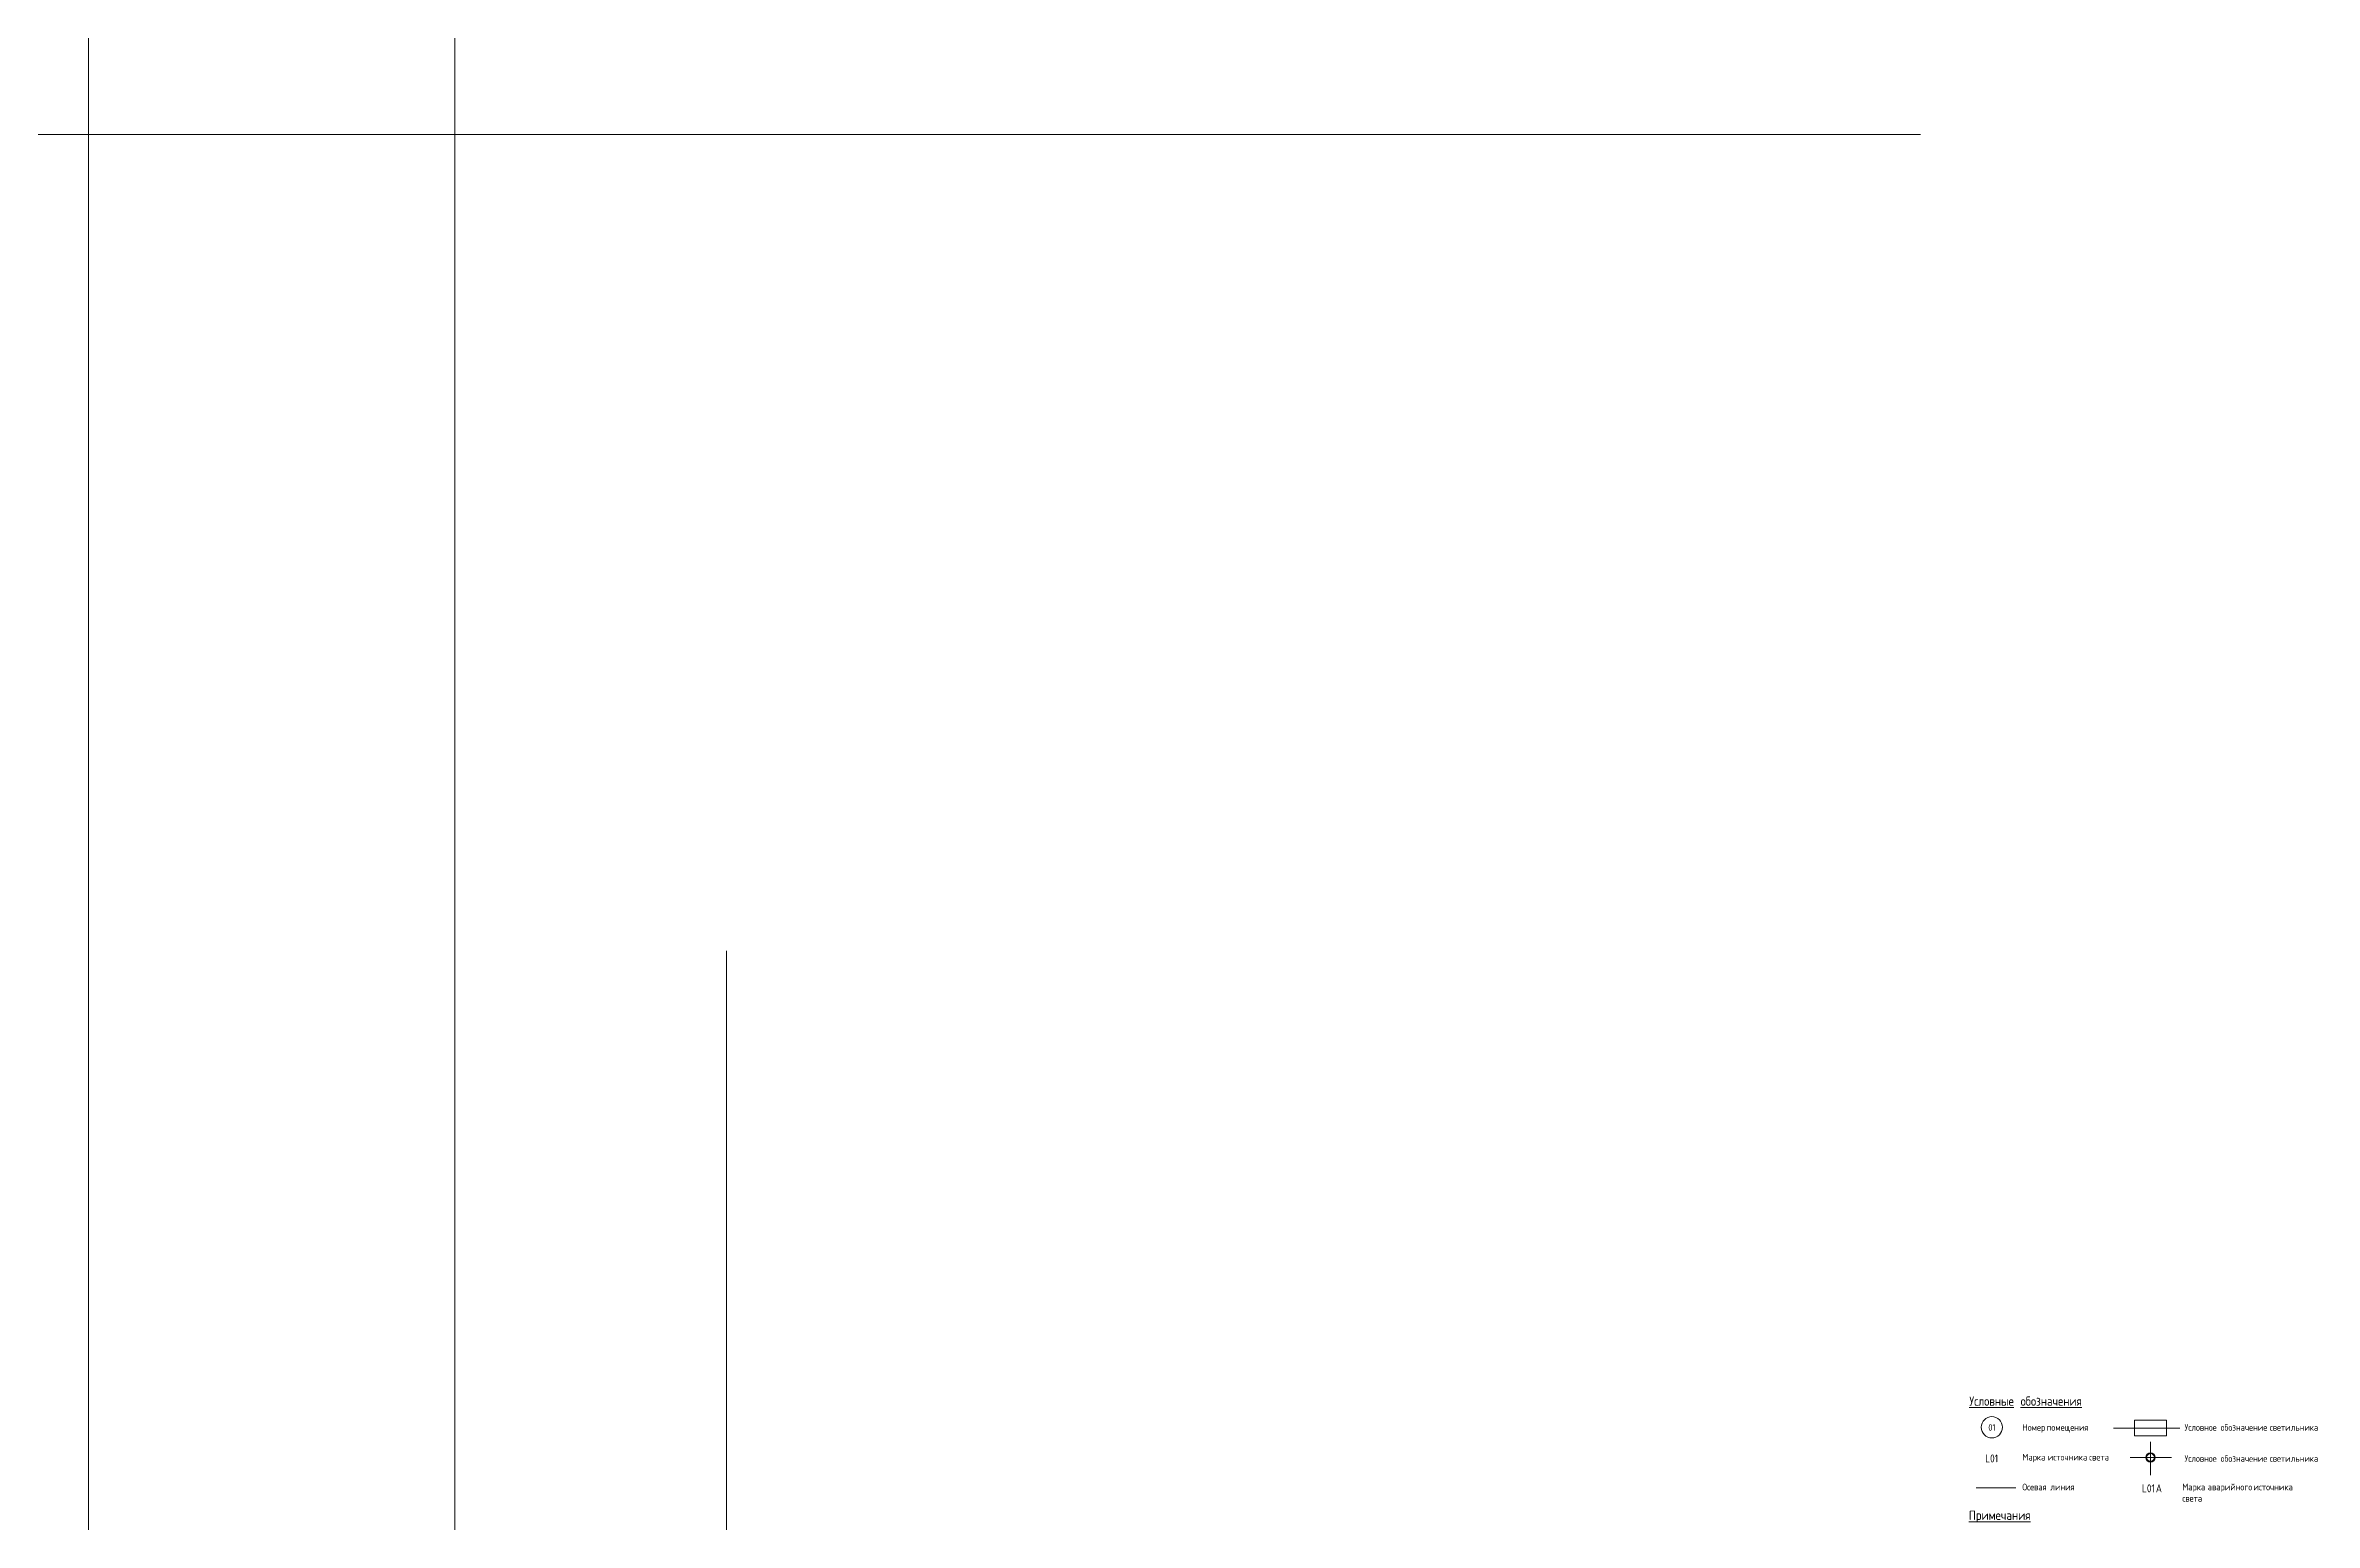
# Model space of a CAD drawing. Header units: millimetres. Extents: x -5524 to 188159, y -8553 to 29000.
# Drawn here: x 38053 to 38909, y 3077 to 3634 of the extents above; entities that cross this region are included whole.
import ezdxf

# ---------------------------------------------------------------- set-up
doc = ezdxf.new("R2010")
doc.units = ezdxf.units.MM
doc.linetypes.add('ADSK_Штрих_ш2 п1', pattern=[300, 200, -100])
doc.linetypes.add('Осевая', pattern=[3175, 635, -476.25, 1587.5, -476.25])
for name, color, linetype, lineweight in [('A-DETL', 7, 'Continuous', 9), ('A-DETL-1', 7, 'ADSK_Штрих_ш2 п1', 9), ('A-DETL-GENF', 7, 'Continuous', 9), ('A-GENM', 7, 'Continuous', 9), ('G-ANNO-TEXT', 7, 'Continuous', 9), ('Оси', 7, 'Continuous', 9), ('Оси-2', 7, 'Осевая', 9)]:
    doc.layers.add(name, color=color, linetype=linetype, lineweight=lineweight)
doc.layers.add('G-ANNO-TEXT-1', color=1, linetype='Continuous', lineweight=9, true_color=0xff0000)
doc.styles.add('GOST Common_2', font='GOST_Common.ttf', dxfattribs={"width": 0.9, "height": 3.5})
doc.styles.add('GOST Common_3', font='GOST_Common.ttf', dxfattribs={"width": 0.9, "height": 3})
doc.styles.add('GOST Common_4', font='GOST_Common.ttf', dxfattribs={"width": 0.9, "height": 2.5})

# ---------------------------------------------------------------- blocks, each defined once
blk = doc.blocks.new('Gfhfgtnyfz rhsirf 2 - Gfhfgtnyfz rhsirf 3-19033485-План расстановки осветительного оборудования 3 этажа в осях 1-12')
at = {"layer": 'A-GENM'}
blk.add_line((38089.58, 11528.89), (38089.58, 199.81), dxfattribs=at)
blk = doc.blocks.new('DET_L_Линия разрыва - М100-30654710-План расстановки осветительного оборудования 3 этажа в осях 1-12')
at = {"layer": 'A-DETL-GENF'}
blk.add_line((11739.86, 0), (0, 0), dxfattribs=at)

msp = doc.modelspace()

# ---------------------------------------------------------------- linework, layer by layer
at = {"layer": 'A-DETL'}
for p, q in [((38840.74, 3109.69), (38840.74, 3115.69)), ((38840.74, 3115.69), (38852.74, 3115.69)), ((38852.74, 3115.69), (38852.74, 3109.69)), ((38840.74, 3109.69), (38852.74, 3109.69)), ((38846.74, 3101.59), (38844.74, 3101.59)), ((38846.74, 3101.59), (38846.74, 3103.59)), ((38846.74, 3101.59), (38846.74, 3099.59)), ((38846.74, 3101.59), (38848.74, 3101.59))]:
    msp.add_line(p, q, dxfattribs=at)
for centre, radius in [((38786.94, 3112.97), 4), ((38846.74, 3101.59), 1.74), ((38846.74, 3101.59), 1.45)]:
    msp.add_circle(centre, radius, dxfattribs=at)
at = {"layer": 'A-DETL-1'}
for p, q in [((38857.81, 3112.69), (38832.81, 3112.69)), ((38846.74, 3094.98), (38846.74, 3107.43)), ((38854.66, 3101.59), (38839.03, 3101.59)), ((38781.03, 3090.15), (38796.03, 3090.15))]:
    msp.add_line(p, q, dxfattribs=at)
at = {"layer": 'Оси'}
msp.add_line((36260, 3600), (38760, 3600), dxfattribs=at)
at = {"layer": 'Оси-2'}
msp.add_line((38310, 593.74), (38310, 21277.72), dxfattribs=at)

# ---------------------------------------------------------------- block references
at = {"layer": 'A-DETL-GENF', "rotation": 90.00000000000031}
msp.add_blockref('DET_L_Линия разрыва - М100-30654710-План расстановки осветительного оборудования 3 этажа в осях 1-12', (38207.65, -280), dxfattribs=at)
at = {"layer": 'A-GENM'}
msp.add_blockref('Gfhfgtnyfz rhsirf 2 - Gfhfgtnyfz rhsirf 3-19033485-План расстановки осветительного оборудования 3 этажа в осях 1-12', (-20, 0), dxfattribs=at)

# ---------------------------------------------------------------- texts
at = {"layer": 'G-ANNO-TEXT', "attachment_point": 1}
for s, insert, char_height, width, style in [('\\LУсловные', (38778.45, 3124.57), 3.5, 22.1506, 'GOST Common_2'), ('\\L\\fGOST Common|b0|i0|c204|p34|;\\W.9;\\L ', (38796.72, 3124.57), 3.5, 1.2987, 'GOST Common_2'), ('\\Lобозначения', (38797.79, 3124.57), 3.5, 30.1595, 'GOST Common_2'), ('01', (38785.62, 3114.15), 2.5, 3.319, 'GOST Common_4'), ('Номер', (38798.44, 3114.15), 2.5, 10.1734, 'GOST Common_4'), ('\\fGOST Common|b0|i0|c204|p34|;\\W.9; ', (38806.83, 3114.15), 2.5, 0.938, 'GOST Common_4'), ('помещения', (38807.61, 3114.15), 2.5, 18.543, 'GOST Common_4'), ('Условное', (38859.58, 3114.15), 2.5, 15.5127, 'GOST Common_4'), ('\\fGOST Common|b0|i0|c204|p34|;\\W.9; ', (38872.38, 3114.15), 2.5, 0.938, 'GOST Common_4'), ('обозначение', (38873.15, 3114.15), 2.5, 21.5013, 'GOST Common_4'), ('\\fGOST Common|b0|i0|c204|p34|;\\W.9; ', (38890.89, 3114.15), 2.5, 0.938, 'GOST Common_4'), ('светильника', (38891.66, 3114.15), 2.5, 21.862, 'GOST Common_4'), ('Марка', (38798.44, 3102.95), 2.5, 10.6785, 'GOST Common_4'), ('\\fGOST Common|b0|i0|c204|p34|;\\W.9; ', (38807.25, 3102.95), 2.5, 0.938, 'GOST Common_4'), ('источника', (38808.03, 3102.95), 2.5, 17.9658, 'GOST Common_4'), ('\\fGOST Common|b0|i0|c204|p34|;\\W.9; ', (38822.85, 3102.95), 2.5, 0.938, 'GOST Common_4'), ('света', (38823.62, 3102.95), 2.5, 10.1734, 'GOST Common_4'), ('Условное', (38859.58, 3102.45), 2.5, 15.5127, 'GOST Common_4'), ('\\fGOST Common|b0|i0|c204|p34|;\\W.9; ', (38872.38, 3102.45), 2.5, 0.938, 'GOST Common_4'), ('обозначение', (38873.15, 3102.45), 2.5, 21.5013, 'GOST Common_4'), ('\\fGOST Common|b0|i0|c204|p34|;\\W.9; ', (38890.89, 3102.45), 2.5, 0.938, 'GOST Common_4'), ('светильника', (38891.66, 3102.45), 2.5, 21.862, 'GOST Common_4'), ('Осевая', (38798.44, 3091.7), 2.5, 11.8329, 'GOST Common_4'), ('\\fGOST Common|b0|i0|c204|p34|;\\W.9; ', (38808.2, 3091.7), 2.5, 0.938, 'GOST Common_4'), ('линия', (38808.98, 3091.7), 2.5, 9.7405, 'GOST Common_4'), ('Марка', (38858.72, 3091.7), 2.5, 10.6785, 'GOST Common_4'), ('\\fGOST Common|b0|i0|c204|p34|;\\W.9; ', (38867.54, 3091.7), 2.5, 0.938, 'GOST Common_4'), ('аварийного', (38868.31, 3091.7), 2.5, 19.9139, 'GOST Common_4'), ('\\fGOST Common|b0|i0|c204|p34|;\\W.9; ', (38884.74, 3091.7), 2.5, 0.938, 'GOST Common_4'), ('источника', (38885.51, 3091.7), 2.5, 17.9658, 'GOST Common_4'), ('\\fGOST Common|b0|i0|c204|p34|;\\W.9; ', (38900.34, 3091.7), 2.5, 0.938, 'GOST Common_4'), ('\\LПримечания', (38778.27, 3081.57), 3.5, 28.4278, 'GOST Common_2'), ('света', (38858.72, 3087.47), 2.5, 10.1734, 'GOST Common_4')]:
    msp.add_mtext(s, dxfattribs=dict(at, insert=insert, char_height=char_height, width=width, style=style))
at = {"layer": 'G-ANNO-TEXT-1', "char_height": 3, "attachment_point": 1, "style": 'GOST Common_3'}
for s, insert, width in [('L01', (38784.41, 3102.72), 6.3494), ('L01', (38843.5, 3091.47), 6.3494), ('\\fGOST Common|b0|i0|c204|p34|;\\W.9;А', (38848.74, 3091.47), 2.9582)]:
    msp.add_mtext(s, dxfattribs=dict(at, insert=insert, width=width))

doc.saveas('drawing.dxf')
